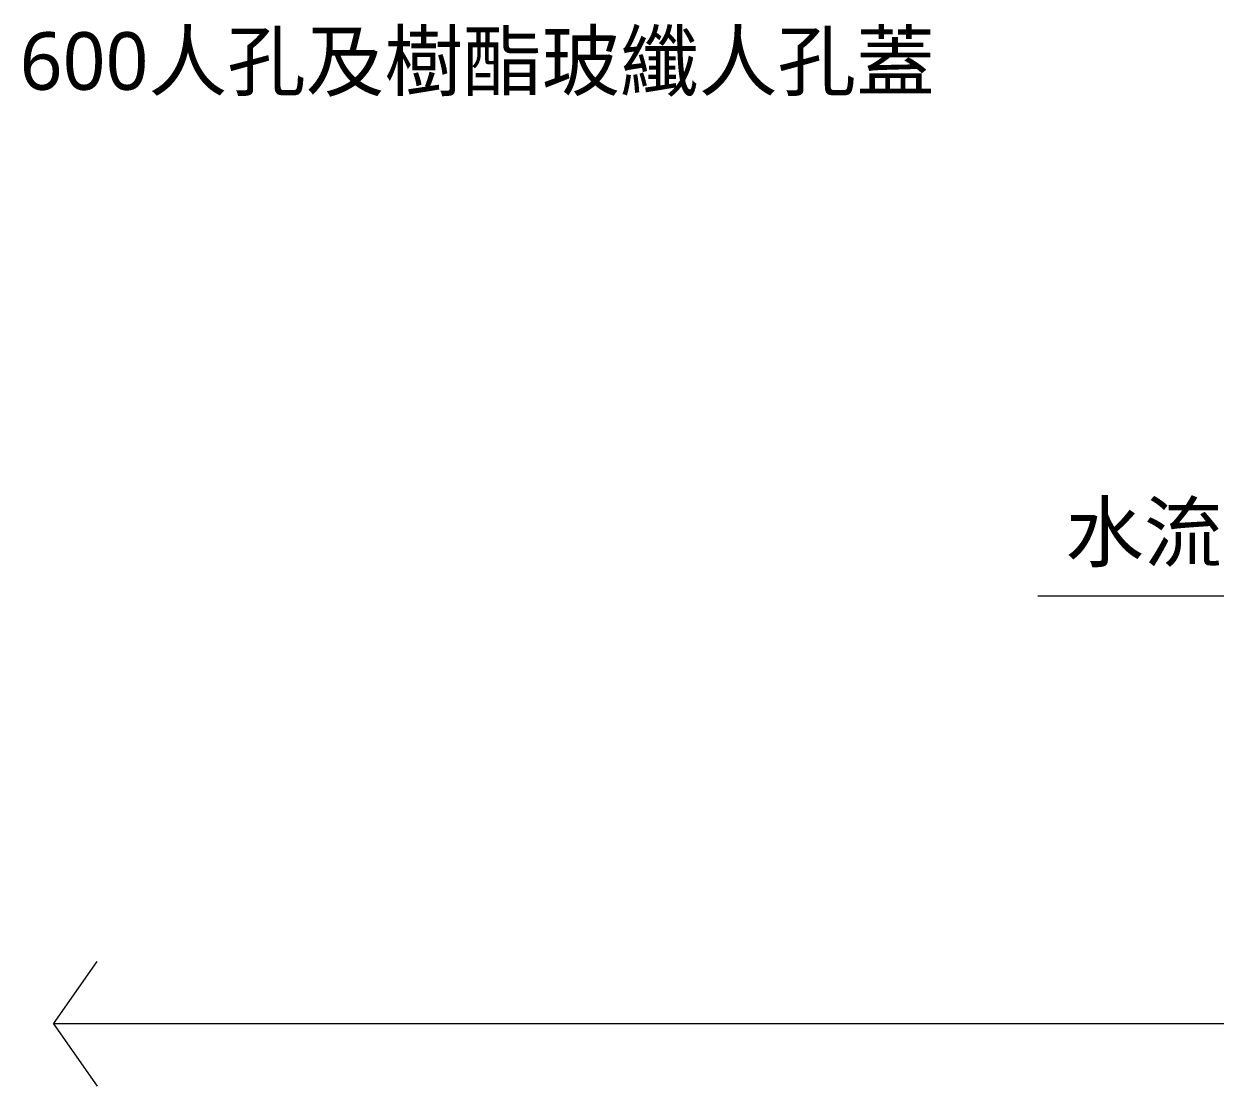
# Model space of a CAD drawing. Header units: millimetres. Extents: x 4664 to 8864, y -38 to 2932.
# Drawn here: x 5650.2 to 6063.7, y 1544.1 to 1912.9 of the extents above; entities that cross this region are included whole.
import ezdxf

# ---------------------------------------------------------------- set-up
doc = ezdxf.new("R2010")
doc.units = ezdxf.units.MM
doc.styles.add('微軟正黑體-20', font='Microsoft JhengHei.ttf', dxfattribs={"height": 20})

msp = doc.modelspace()

# ---------------------------------------------------------------- linework, layer by layer
at = {"lineweight": 5}
for p, q in [((6139.08, 1714.19), (6002.14, 1714.19)), ((5660.57, 1565.74), (5675.7, 1587.35)), ((6141.07, 1565.74), (5660.57, 1565.74)), ((5660.57, 1565.74), (5675.7, 1544.13))]:
    msp.add_line(p, q, dxfattribs=at)

# ---------------------------------------------------------------- texts
at = {"lineweight": 5, "insert": (5807.55, 1898.77), "char_height": 20, "width": 309.0186, "attachment_point": 5, "style": '微軟正黑體-20'}
msp.add_mtext('600人孔及樹酯玻纖人孔蓋', dxfattribs=at)
at = {"lineweight": 5, "insert": (6011.66, 1746.44, -250.92), "char_height": 20, "attachment_point": 1, "style": '微軟正黑體-20'}
msp.add_mtext_dynamic_manual_height_columns('水流方向', width=103.118, gutter_width=12.5, heights=[0], dxfattribs=at)

doc.saveas('drawing.dxf')
